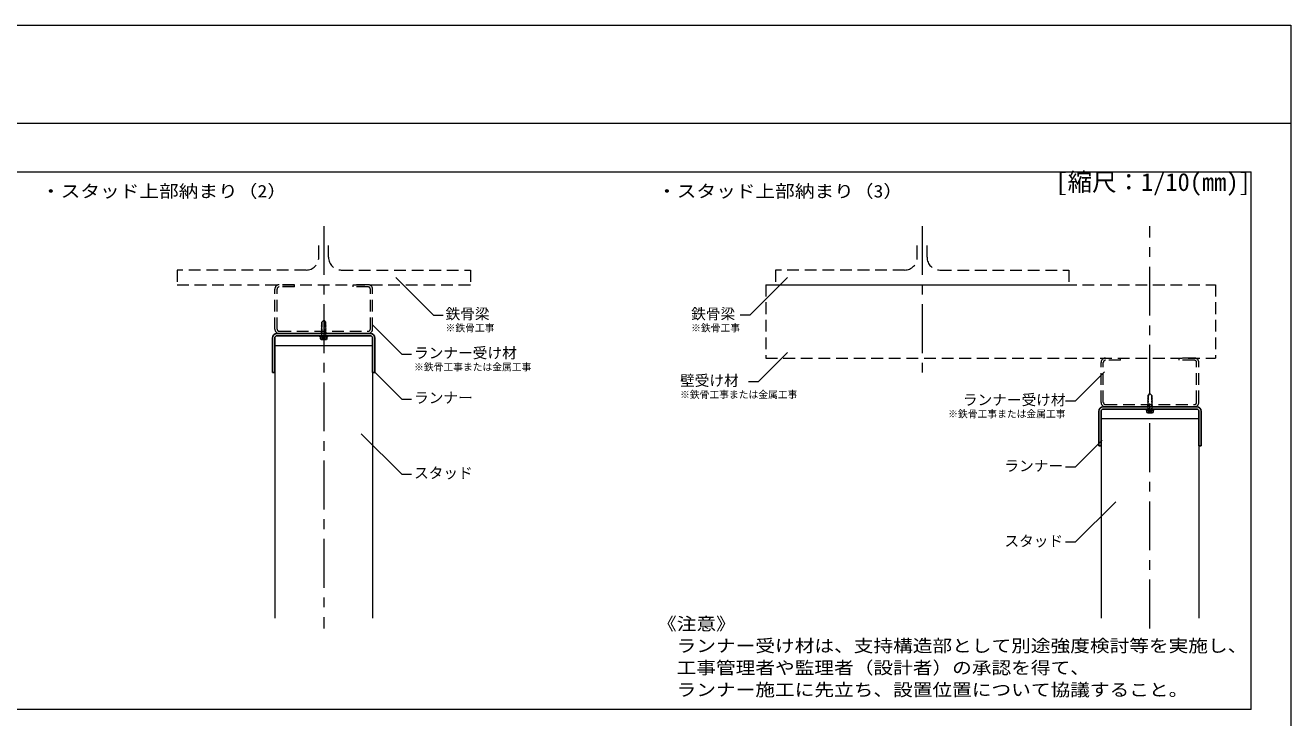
# Model space of a CAD drawing. Units: millimetres on the paper, with parts at other scales. Extents: x -195 to 195, y -140 to 138.
# Drawn here: x 65.6 to 195, y 66.7 to 137.5 of the extents above; entities that cross this region are included whole.
import ezdxf
from ezdxf.enums import TextEntityAlignment as Align

# ---------------------------------------------------------------- set-up
doc = ezdxf.new("R2010")
doc.units = ezdxf.units.MM
doc.linetypes.add('CHAIN1', pattern=[8, 5, -1, 1, -1])
doc.linetypes.add('DASHED1', pattern=[1.8, 1.2, -0.6])
for name, color, linetype, lineweight in [('4-0_中心線', 4, 'CHAIN1', 18), ('4-2_SQバー', 3, 'Continuous', 18), ('4-3_ランナー', 2, 'Continuous', 25), ('4-4_補強材', 4, 'DASHED1', 9), ('4-6_文字・矢印', 7, 'Continuous', 18), ('4-9_躯体他', 4, 'DASHED1', 9), ('4-C_ビス・アンカーボルト・強調図形', 2, 'DASHED1', 25), ('F-3_ランナー', 4, 'Continuous', 9)]:
    doc.layers.add(name, color=color, linetype=linetype, lineweight=lineweight)
doc.layers.add('F-6_文字・矢印', color=4, linetype='Continuous')
doc.styles.add('ＭＳ ゴシック', font='')
doc.styles.get('ＭＳ ゴシック').set_extended_font_data('MS Gothic')

msp = doc.modelspace()

# ---------------------------------------------------------------- linework, layer by layer
at = {"layer": '4-0_中心線', "lineweight": 9}
for p, q in [((96.116, 116.968), (96.116, 75.8)), ((157.315, 116.968), (157.315, 101.762)), ((180.61, 75.8), (180.61, 116.968))]:
    msp.add_line(p, q, dxfattribs=at)
at = {"layer": '4-2_SQバー'}
for p, q in [((91.116, 104.738), (101.116, 104.738)), ((91.116, 104.738), (91.116, 76.859)), ((101.116, 104.738), (101.116, 76.859)), ((185.61, 97.238), (185.61, 76.859))]:
    msp.add_line(p, q, dxfattribs=at)
msp.add_lwpolyline([(185.61, 97.238), (175.61, 97.238), (175.61, 76.859)], dxfattribs=at)
at = {"layer": '4-3_ランナー'}
for p, q in [((90.886, 105.508), (90.886, 101.968)), ((91.116, 105.508), (91.116, 101.968)), ((91.346, 105.968), (100.886, 105.968)), ((91.346, 105.738), (100.886, 105.738)), ((101.116, 105.508), (101.116, 101.968)), ((101.346, 105.508), (101.346, 101.968)), ((90.886, 101.968), (91.116, 101.968)), ((101.346, 101.968), (101.116, 101.968)), ((185.38, 98.468), (175.84, 98.468)), ((175.38, 98.008), (175.38, 94.468)), ((175.61, 98.008), (175.61, 94.468)), ((185.38, 98.238), (175.84, 98.238)), ((185.61, 98.008), (185.61, 94.468)), ((185.84, 98.008), (185.84, 94.468)), ((175.38, 94.468), (175.61, 94.468)), ((185.84, 94.468), (185.61, 94.468))]:
    msp.add_line(p, q, dxfattribs=at)
for centre, radius, start, end in [((91.346, 105.508), 0.46, 90, 180), ((91.346, 105.508), 0.23, 90, 180), ((100.886, 105.508), 0.46, 0, 90), ((100.886, 105.508), 0.23, 0, 90), ((175.84, 98.008), 0.46, 90, 180), ((185.38, 98.008), 0.46, 0, 90), ((175.84, 98.008), 0.23, 90, 180), ((185.38, 98.008), 0.23, 0, 90)]:
    msp.add_arc(centre, radius, start, end, dxfattribs=at)
at = {"layer": '4-4_補強材'}
for p, q in [((91.116, 106.428), (91.116, 110.508)), ((91.346, 106.428), (91.346, 110.508)), ((93.116, 110.968), (91.576, 110.968)), ((93.116, 110.738), (91.576, 110.738)), ((93.116, 110.738), (93.116, 110.968)), ((100.656, 110.968), (99.116, 110.968)), ((100.886, 106.428), (100.886, 110.508)), ((101.116, 106.428), (101.116, 110.508)), ((141.315, 110.968), (187.315, 110.968)), ((141.315, 110.968), (141.315, 103.468)), ((187.315, 110.968), (187.315, 103.468)), ((91.576, 106.198), (100.656, 106.198)), ((91.576, 105.968), (100.656, 105.968)), ((141.315, 103.468), (187.315, 103.468)), ((175.61, 98.928), (175.61, 103.008)), ((175.84, 98.928), (175.84, 103.008)), ((177.61, 103.238), (176.07, 103.238)), ((177.61, 103.238), (177.61, 103.468)), ((185.15, 103.468), (183.61, 103.468)), ((183.61, 103.238), (183.61, 103.468)), ((185.15, 103.238), (183.61, 103.238)), ((185.38, 98.928), (185.38, 103.008)), ((185.61, 98.928), (185.61, 103.008)), ((176.07, 98.698), (185.15, 98.698)), ((176.07, 98.468), (185.15, 98.468))]:
    msp.add_line(p, q, dxfattribs=at)
msp.add_lwpolyline([(100.656, 110.738), (99.116, 110.738), (99.116, 110.968)], dxfattribs=at)
for centre, radius, start, end in [((91.576, 110.508), 0.46, 90, 180), ((91.576, 110.508), 0.23, 90, 180), ((100.656, 110.508), 0.46, 0, 90), ((100.656, 110.508), 0.23, 0, 90), ((91.576, 106.428), 0.46, 180, 270), ((91.576, 106.428), 0.23, 180, 270), ((100.656, 106.428), 0.46, 270, 0), ((100.656, 106.428), 0.23, 270, 0), ((176.07, 103.008), 0.46, 90, 180), ((176.07, 103.008), 0.23, 90, 180), ((185.15, 103.008), 0.46, 0, 90), ((185.15, 103.008), 0.23, 0, 90), ((176.07, 98.928), 0.46, 180, 270), ((176.07, 98.928), 0.23, 180, 270), ((185.15, 98.928), 0.23, 270, 0), ((185.15, 98.928), 0.46, 270, 0)]:
    msp.add_arc(centre, radius, start, end, dxfattribs=at)
at = {"layer": '4-6_文字・矢印'}
for p, q in [((107.329, 107.855), (103.482, 111.702)), ((139.693, 107.855), (143.539, 111.702)), ((107.329, 107.855), (108.329, 107.855)), ((139.693, 107.855), (138.693, 107.855)), ((104.106, 103.859), (101.123, 106.842)), ((104.106, 103.859), (105.106, 103.859)), ((140.556, 101.035), (143.539, 104.018)), ((104.106, 99.272), (101.346, 102.032)), ((140.556, 101.035), (139.556, 101.035)), ((172.975, 99.061), (175.958, 102.044)), ((104.106, 99.272), (105.106, 99.272)), ((172.975, 99.061), (171.975, 99.061)), ((104.106, 91.579), (99.959, 95.726)), ((172.975, 92.307), (175.735, 95.067)), ((172.975, 92.307), (171.975, 92.307)), ((104.106, 91.579), (105.106, 91.579)), ((172.975, 84.614), (177.122, 88.762)), ((172.975, 84.614), (171.975, 84.614))]:
    msp.add_line(p, q, dxfattribs=at)
at = {"layer": '4-9_躯体他'}
for p, q in [((95.616, 113.768), (95.616, 115.468)), ((96.616, 113.768), (96.616, 115.468)), ((156.815, 113.768), (156.815, 115.468)), ((157.815, 113.768), (157.815, 115.468)), ((94.316, 112.468), (81.116, 112.468)), ((97.916, 112.468), (111.116, 112.468)), ((111.116, 112.468), (111.116, 110.968)), ((142.315, 112.468), (142.315, 110.968)), ((155.515, 112.468), (142.315, 112.468)), ((159.115, 112.468), (172.315, 112.468)), ((172.315, 112.468), (172.315, 110.968)), ((142.315, 110.968), (172.315, 110.968))]:
    msp.add_line(p, q, dxfattribs=at)
msp.add_lwpolyline([(81.116, 112.468), (81.116, 110.968), (111.116, 110.968)], dxfattribs=at)
for centre, start, end in [((94.316, 113.768), 270, 0), ((97.916, 113.768), 180, 270), ((155.515, 113.768), 270, 0), ((159.115, 113.768), 180, 270)]:
    msp.add_arc(centre, 1.3, start, end, dxfattribs=at)
at = {"layer": '4-C_ビス・アンカーボルト・強調図形', "linetype": 'Continuous'}
for p, q in [((95.916, 106.763), (95.871, 106.737)), ((95.916, 106.712), (95.871, 106.737)), ((95.916, 106.619), (95.871, 106.594)), ((95.916, 106.568), (95.871, 106.594)), ((95.916, 106.475), (95.871, 106.45)), ((95.916, 106.424), (95.871, 106.45)), ((95.916, 106.332), (95.871, 106.306)), ((95.916, 106.28), (95.871, 106.306)), ((95.916, 106.188), (95.871, 106.162)), ((95.916, 106.137), (95.871, 106.162)), ((96.116, 107.338), (95.916, 107.138)), ((95.916, 107.138), (95.916, 106.763)), ((95.916, 106.712), (95.916, 106.619)), ((95.916, 106.568), (95.916, 106.475)), ((95.916, 106.424), (95.916, 106.332)), ((95.916, 106.28), (95.916, 106.188)), ((95.916, 106.137), (95.916, 106.044)), ((96.116, 107.338), (96.316, 107.138)), ((96.316, 107.138), (96.316, 106.763)), ((96.316, 106.763), (96.361, 106.737)), ((96.316, 106.712), (96.361, 106.737)), ((96.316, 106.712), (96.316, 106.619)), ((96.316, 106.619), (96.361, 106.594)), ((96.316, 106.568), (96.361, 106.594)), ((96.316, 106.568), (96.316, 106.475)), ((96.316, 106.475), (96.361, 106.45)), ((96.316, 106.424), (96.361, 106.45)), ((96.316, 106.424), (96.316, 106.332)), ((96.316, 106.332), (96.361, 106.306)), ((96.316, 106.28), (96.361, 106.306)), ((96.316, 106.28), (96.316, 106.188)), ((96.316, 106.188), (96.361, 106.162)), ((96.316, 106.137), (96.361, 106.162)), ((96.316, 106.137), (96.316, 106.044)), ((95.716, 105.738), (95.716, 105.638)), ((95.787, 105.638), (95.787, 105.475)), ((95.789, 105.475), (95.847, 105.376)), ((95.847, 105.376), (96.116, 105.376)), ((95.916, 106.044), (95.871, 106.019)), ((95.916, 105.993), (95.871, 106.019)), ((95.916, 105.9), (95.871, 105.875)), ((95.916, 105.849), (95.871, 105.875)), ((95.916, 105.993), (95.916, 105.9)), ((95.916, 105.849), (95.916, 105.738)), ((95.989, 105.475), (95.931, 105.376)), ((95.989, 105.475), (95.989, 105.638)), ((95.989, 105.475), (96.047, 105.376)), ((96.385, 105.376), (96.116, 105.376)), ((96.243, 105.475), (96.185, 105.376)), ((96.243, 105.475), (96.243, 105.638)), ((96.243, 105.475), (96.301, 105.376)), ((96.316, 106.044), (96.361, 106.019)), ((96.316, 105.993), (96.361, 106.019)), ((96.316, 105.993), (96.316, 105.9)), ((96.316, 105.9), (96.361, 105.875)), ((96.316, 105.849), (96.361, 105.875)), ((96.316, 105.849), (96.316, 105.738)), ((96.443, 105.475), (96.385, 105.376)), ((96.445, 105.638), (96.445, 105.475)), ((180.61, 99.838), (180.41, 99.638)), ((180.41, 99.638), (180.41, 99.263)), ((180.61, 99.838), (180.81, 99.638)), ((180.41, 99.263), (180.366, 99.237)), ((180.41, 99.212), (180.366, 99.237)), ((180.41, 99.119), (180.366, 99.094)), ((180.41, 99.068), (180.366, 99.094)), ((180.41, 98.975), (180.366, 98.95)), ((180.41, 98.924), (180.366, 98.95)), ((180.41, 98.832), (180.366, 98.806)), ((180.41, 98.78), (180.366, 98.806)), ((180.41, 98.688), (180.366, 98.662)), ((180.41, 98.637), (180.366, 98.662)), ((180.41, 98.544), (180.366, 98.519)), ((180.41, 98.493), (180.366, 98.519)), ((180.41, 98.4), (180.366, 98.375)), ((180.41, 98.349), (180.366, 98.375)), ((180.41, 99.212), (180.41, 99.119)), ((180.41, 99.068), (180.41, 98.975)), ((180.41, 98.924), (180.41, 98.832)), ((180.41, 98.78), (180.41, 98.688)), ((180.41, 98.637), (180.41, 98.544)), ((180.41, 98.493), (180.41, 98.4)), ((180.41, 98.349), (180.41, 98.238)), ((180.81, 99.212), (180.855, 99.237)), ((180.81, 99.212), (180.81, 99.119)), ((180.81, 99.119), (180.855, 99.094)), ((180.81, 99.068), (180.855, 99.094)), ((180.81, 99.068), (180.81, 98.975)), ((180.81, 98.975), (180.855, 98.95)), ((180.81, 98.924), (180.855, 98.95)), ((180.81, 98.924), (180.81, 98.832)), ((180.81, 98.832), (180.855, 98.806)), ((180.81, 98.78), (180.855, 98.806)), ((180.81, 98.78), (180.81, 98.688)), ((180.81, 98.688), (180.855, 98.662)), ((180.81, 98.637), (180.855, 98.662)), ((180.81, 98.637), (180.81, 98.544)), ((180.81, 98.544), (180.855, 98.519)), ((180.81, 98.493), (180.855, 98.519)), ((180.81, 98.493), (180.81, 98.4)), ((180.81, 98.4), (180.855, 98.375)), ((180.81, 98.349), (180.855, 98.375)), ((180.81, 98.349), (180.81, 98.238)), ((180.21, 98.238), (180.21, 98.138)), ((181.01, 98.138), (180.21, 98.138)), ((180.282, 98.138), (180.282, 97.975)), ((180.283, 97.975), (180.341, 97.876)), ((180.341, 97.876), (180.61, 97.876)), ((180.483, 97.975), (180.425, 97.876)), ((180.483, 97.975), (180.483, 98.138)), ((180.483, 97.975), (180.542, 97.876)), ((180.879, 97.876), (180.61, 97.876)), ((180.737, 97.975), (180.679, 97.876)), ((180.737, 97.975), (180.737, 98.138)), ((180.737, 97.975), (180.795, 97.876)), ((180.937, 97.975), (180.879, 97.876)), ((180.939, 98.138), (180.939, 97.975)), ((181.01, 98.238), (181.01, 98.138))]:
    msp.add_line(p, q, dxfattribs=at)
for points in [[(96.516, 105.738), (96.516, 105.638), (95.716, 105.638)], [(180.81, 99.638), (180.81, 99.263), (180.855, 99.237)]]:
    msp.add_lwpolyline(points, dxfattribs=at)
at = {"layer": 'F-3_ランナー', "color": 3, "lineweight": 18}
for p, q in [((-195, 137.5), (195, 137.5)), ((-195, 127.5), (195, 127.5)), ((1.954, 122.506), (190.954, 122.506)), ((190.954, 67.506), (190.954, 122.506)), ((190.954, 67.506), (63.704, 67.506))]:
    msp.add_line(p, q, dxfattribs=at)
msp.add_lwpolyline([(-195, 137.5), (195, 137.5), (195, -137.5)], dxfattribs=at)

# ---------------------------------------------------------------- texts
at = {"layer": '4-6_文字・矢印', "color": 3, "style": 'ＭＳ ゴシック', "width": 1.15}
for s, p in [('・スタッド上部納まり（2）', (67.204, 119.506)), ('・スタッド上部納まり（3）', (130.204, 119.506)), ('《注意》', (130.204, 75.256)), ('ランナー受け材は、支持構造部として別途強度検討等を実施し、', (132.204, 73.006)), ('工事管理者や監理者（設計者）の承認を得て、', (132.204, 70.756)), ('ランナー施工に先立ち、設置位置について協議すること。', (132.204, 68.506))]:
    msp.add_text(s, height=1.283, dxfattribs=at).set_placement(p, align=Align.BOTTOM_LEFT)
at = {"layer": '4-6_文字・矢印', "style": 'ＭＳ ゴシック'}
for s, height, p in [('鉄骨梁', 1.1, (108.579, 107.105)), ('鉄骨梁', 1.1, (133.693, 107.105)), ('※鉄骨工事', 0.7331, (108.579, 105.955)), ('※鉄骨工事', 0.7331, (133.693, 105.955)), ('ランナー受け材', 1.1, (105.356, 103.109)), ('※鉄骨工事または金属工事', 0.7331, (105.356, 101.959)), ('壁受け材', 1.1, (132.556, 100.285)), ('ランナー', 1.1, (105.356, 98.522)), ('※鉄骨工事または金属工事', 0.7331, (132.556, 99.135)), ('ランナー受け材', 1.1, (161.475, 98.311)), ('※鉄骨工事または金属工事', 0.7331, (159.975, 97.161)), ('スタッド', 1.1, (105.356, 90.829)), ('ランナー', 1.1, (165.725, 91.557)), ('スタッド', 1.1, (165.725, 83.864))]:
    msp.add_text(s, height=height, dxfattribs=at).set_placement(p, align=Align.BOTTOM_LEFT)
at = {"layer": 'F-6_文字・矢印', "style": 'ＭＳ ゴシック'}
msp.add_text('[縮尺：1/10(mm)]', height=1.833, dxfattribs=at).set_placement((170.944, 120.006), align=Align.BOTTOM_LEFT)

doc.saveas('drawing.dxf')
